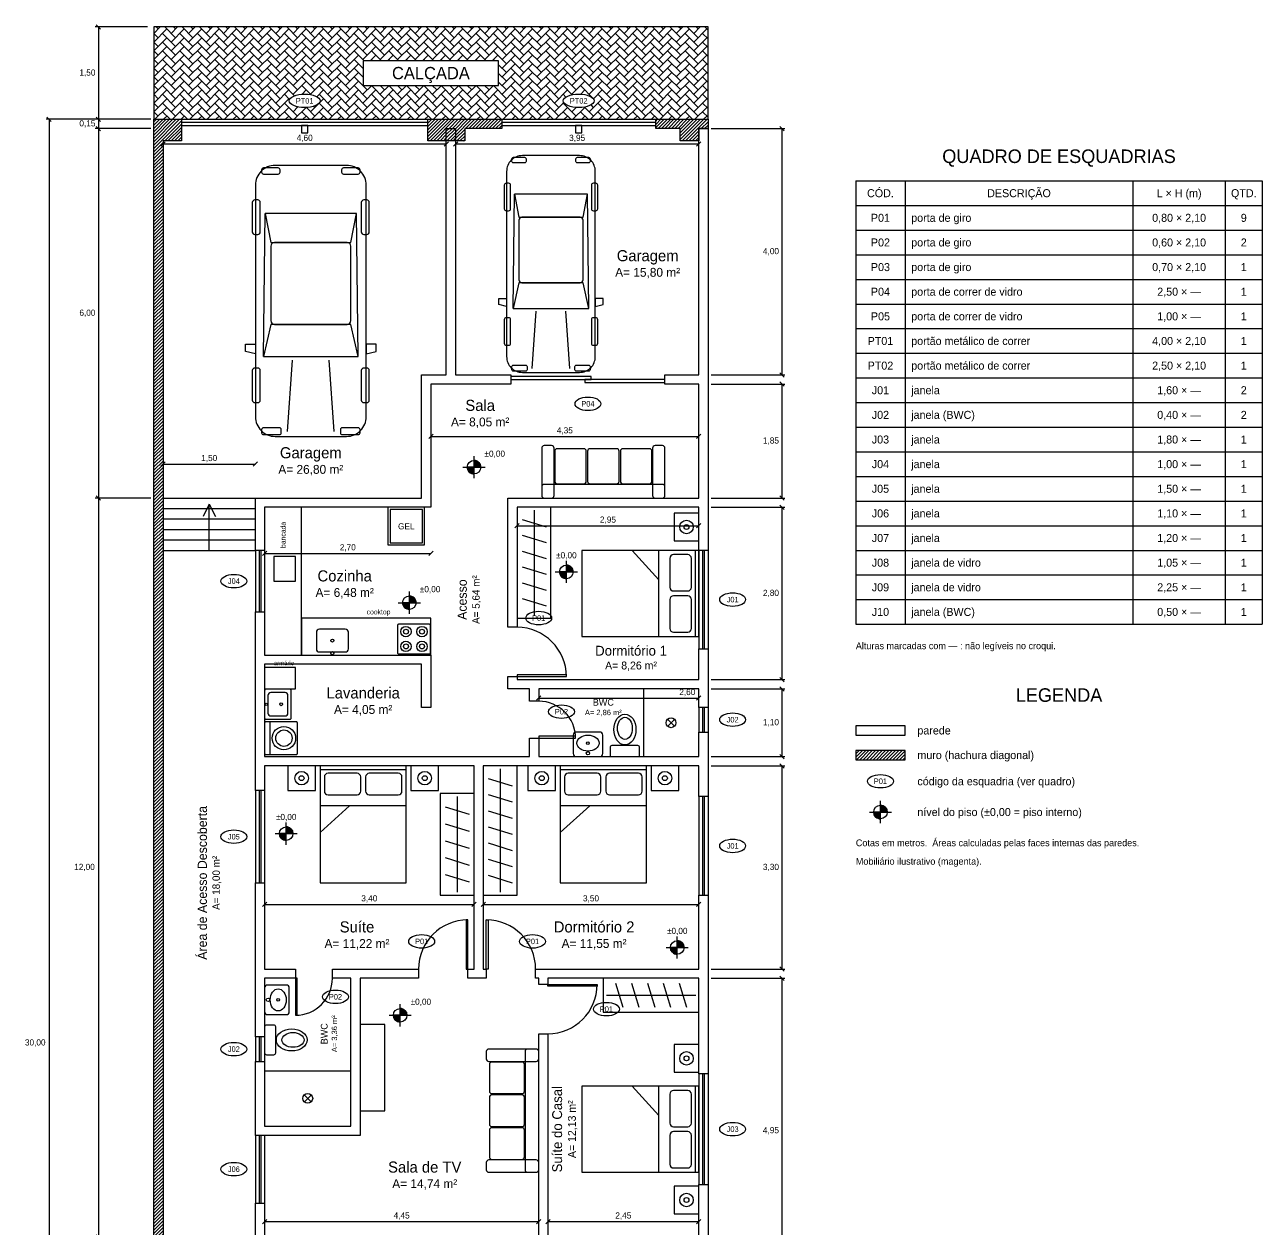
# Model space of a CAD drawing. Header units: millimetres. Extents: x -2095 to 18000, y -4612 to 31535.
# Drawn here: x -2095 to 18000, y 11975 to 31535 of the extents above; entities that cross this region are included whole.
import ezdxf
from ezdxf.enums import TextEntityAlignment as Align

# ---------------------------------------------------------------- set-up
doc = ezdxf.new("R2010")
doc.units = ezdxf.units.MM
for name, color, linetype in [('CALCADA', 8, 'Continuous'), ('COTAS', 150, 'Continuous'), ('ESQUADRIAS-ETIQ', 7, 'Continuous'), ('HACHURAS', 8, 'Continuous'), ('JANELAS', 4, 'Continuous'), ('LOUCAS', 7, 'Continuous'), ('MOBILIARIO', 6, 'Continuous'), ('MUROS', 7, 'Continuous'), ('NIVEIS', 7, 'Continuous'), ('NOTAS', 7, 'Continuous'), ('PAREDES', 7, 'Continuous'), ('PORTAO', 2, 'Continuous'), ('PORTAS', 7, 'Continuous'), ('QUADROS', 7, 'Continuous'), ('TEXTOS', 7, 'Continuous')]:
    doc.layers.add(name, color=color, linetype=linetype)
doc.dimstyles.get("Standard").update_dxf_attribs({"dimscale": 50, "dimtxt": 2, "dimasz": 0.18, "dimexe": 1, "dimexo": 1, "dimgap": 0.6, "dimtad": 1, "dimtih": 1, "dimtoh": 1, "dimlfac": 0.001, "dimzin": 0, "dimtxsty": 'Standard', "dimtsz": 1, "dimcen": 0.09, "dimadec": 0, "dimazin": 0, "dimtfac": 1, "dimtdec": 4, "dimtofl": 0, "dimtmove": 0, "dimatfit": 3, "dimfxl": 1, "dimtolj": 1, "dimtzin": 0, "dimarcsym": 0})

# ---------------------------------------------------------------- blocks, each defined once
blk = doc.blocks.new('LAVATORIO')
blk.add_lwpolyline([(-190, 0), (190, 0, 0.414214), (240, 50), (240, 350, 0.414214), (190, 400), (-190, 400, 0.414214), (-240, 350), (-240, 50, 0.414214)], format="xyb", close=True)
for centre, radius in [((0, 220), 22), ((0, 55), 28)]:
    blk.add_circle(centre, radius)
blk.add_ellipse((0, 220), major_axis=(180, 0), ratio=0.722222)
blk = doc.blocks.new('VASO')
blk.add_lwpolyline([(-210, 0), (210, 0, 0.414214), (240, 30), (240, 150, 0.414214), (210, 180), (-210, 180, 0.414214), (-240, 150), (-240, 30, 0.414214)], format="xyb", close=True)
for centre, major_axis, ratio in [((0, 440), (0, 250), 0.72), ((0, 460), (0, 180), 0.666667)]:
    blk.add_ellipse(centre, major_axis=major_axis, ratio=ratio)
blk = doc.blocks.new('RALO')
for p, q in [((-55, -55), (55, 55)), ((-55, 55), (55, -55))]:
    blk.add_line(p, q)
blk.add_circle((0, 0), 80)
blk = doc.blocks.new('CARRO')
for p, q in [((-770, -900), (-740, 1420)), ((770, -900), (740, 1420)), ((-380, -2120), (-300, -960)), ((380, -2120), (300, -960))]:
    blk.add_line(p, q)
for points in [[(-580, -2200), (580, -2200, 0.414214), (900, -1880), (900, 1880, 0.414214), (580, 2200), (-580, 2200, 0.414214), (-900, 1880), (-900, -1880, 0.414214)], [(-770, 2060), (-530, 2060, 0.414214), (-500, 2090), (-500, 2130, 0.414214), (-530, 2160), (-770, 2160, 0.414214), (-800, 2130), (-800, 2090, 0.414214)], [(530, 2060), (770, 2060, 0.414214), (800, 2090), (800, 2130, 0.414214), (770, 2160), (530, 2160, 0.414214), (500, 2130), (500, 2090, 0.414214)], [(-910, 1080), (-860, 1080, 0.414214), (-820, 1120), (-820, 1600, 0.414214), (-860, 1640), (-910, 1640, 0.414214), (-950, 1600), (-950, 1120, 0.414214)], [(860, 1080), (910, 1080, 0.414214), (950, 1120), (950, 1600, 0.414214), (910, 1640), (860, 1640, 0.414214), (820, 1600), (820, 1120, 0.414214)], [(-590, -380), (590, -380, 0.414214), (650, -320), (650, 890, 0.414214), (590, 950), (-590, 950, 0.414214), (-650, 890), (-650, -320, 0.414214)], [(-910, -1650), (-860, -1650, 0.414214), (-820, -1610), (-820, -1130, 0.414214), (-860, -1090), (-910, -1090, 0.414214), (-950, -1130), (-950, -1610, 0.414214)], [(860, -1650), (910, -1650, 0.414214), (950, -1610), (950, -1130, 0.414214), (910, -1090), (860, -1090, 0.414214), (820, -1130), (820, -1610, 0.414214)], [(-770, -2170), (-510, -2170, 0.414214), (-480, -2140), (-480, -2090, 0.414214), (-510, -2060), (-770, -2060, 0.414214), (-800, -2090), (-800, -2140, 0.414214)], [(510, -2170), (770, -2170, 0.414214), (800, -2140), (800, -2090, 0.414214), (770, -2060), (510, -2060, 0.414214), (480, -2090), (480, -2140, 0.414214)]]:
    blk.add_lwpolyline(points, format="xyb", close=True)
for points in [[(-650, 950), (650, 950), (740, 1420), (-740, 1420)], [(-770, -900), (770, -900), (650, -380), (-650, -380)], [(-900, -860), (-1060, -820), (-1060, -700), (-900, -700)], [(900, -860), (1060, -820), (1060, -700), (900, -700)]]:
    blk.add_lwpolyline(points, close=True)
blk = doc.blocks.new('SOFA')
for points in [[(-960, 0), (-840, 0, 0.414214), (-800, 40), (-800, 810, 0.414214), (-840, 850), (-960, 850, 0.414214), (-1000, 810), (-1000, 40, 0.414214)], [(840, 0), (960, 0, 0.414214), (1000, 40), (1000, 810, 0.414214), (960, 850), (840, 850, 0.414214), (800, 810), (800, 40, 0.414214)], [(-750, 230), (-317, 230, 0.414214), (-277, 270), (-277, 760, 0.414214), (-317, 800), (-750, 800, 0.414214), (-790, 760), (-790, 270, 0.414214)], [(-217, 230), (217, 230, 0.414214), (257, 270), (257, 760, 0.414214), (217, 800), (-217, 800, 0.414214), (-257, 760), (-257, 270, 0.414214)], [(317, 230), (750, 230, 0.414214), (790, 270), (790, 760, 0.414214), (750, 800), (317, 800, 0.414214), (277, 760), (277, 270, 0.414214)], [(-960, 0), (960, 0, 0.414214), (1000, 40), (1000, 180, 0.414214), (960, 220), (-960, 220, 0.414214), (-1000, 180), (-1000, 40, 0.414214)]]:
    blk.add_lwpolyline(points, format="xyb", close=True)
blk = doc.blocks.new('PIA')
blk.add_lwpolyline([(-210, 50), (210, 50, 0.414214), (260, 100), (260, 370, 0.414214), (210, 420), (-210, 420, 0.414214), (-260, 370), (-260, 100, 0.414214)], format="xyb", close=True)
for centre in [(0, 235), (0, 30)]:
    blk.add_circle(centre, 25)
blk = doc.blocks.new('COOKTOP')
blk.add_lwpolyline([(-250, 20), (250, 20, 0.414214), (270, 40), (270, 480, 0.414214), (250, 500), (-250, 500, 0.414214), (-270, 480), (-270, 40, 0.414214)], format="xyb", close=True)
for centre, radius in [((-130, 380), 85), ((-130, 380), 40), ((130, 380), 85), ((130, 380), 40), ((-130, 140), 85), ((130, 140), 85), ((-130, 140), 40), ((130, 140), 40)]:
    blk.add_circle(centre, radius)
blk = doc.blocks.new('GELADEIRA')
for points in [[(-330, 0), (330, 0), (330, 680), (-330, 680)], [(-290, 40), (290, 40), (290, 640), (-290, 640)]]:
    blk.add_lwpolyline(points, close=True)
blk = doc.blocks.new('TANQUE')
for points in [[(-250, 0), (250, 0, 0.414214), (270, 20), (270, 460, 0.414214), (250, 480), (-250, 480, 0.414214), (-270, 460), (-270, 20, 0.414214)], [(-160, 60), (160, 60, 0.414214), (210, 110), (210, 370, 0.414214), (160, 420), (-160, 420, 0.414214), (-210, 370), (-210, 110, 0.414214)]]:
    blk.add_lwpolyline(points, format="xyb", close=True)
for centre, radius in [((0, 300), 25), ((0, 30), 22)]:
    blk.add_circle(centre, radius)
blk = doc.blocks.new('MAQ_LAVAR')
blk.add_line((-280, 90), (280, 90))
blk.add_lwpolyline([(-260, 0), (260, 0, 0.414214), (280, 20), (280, 540, 0.414214), (260, 560), (-260, 560, 0.414214), (-280, 540), (-280, 20, 0.414214)], format="xyb", close=True)
for radius in [200, 140]:
    blk.add_circle((0, 330), radius)
blk = doc.blocks.new('CAMA_CASAL')
for p, q in [((220, 650), (700, 1080)), ((-700, 650), (700, 650))]:
    blk.add_line(p, q)
for points in [[(-700, 0), (700, 0), (700, 1900), (-700, 1900)], [(-700, 0), (700, 0), (700, 60), (-700, 60)]]:
    blk.add_lwpolyline(points, close=True)
for points in [[(-570, 120), (-100, 120, 0.414214), (-40, 180), (-40, 410, 0.414214), (-100, 470), (-570, 470, 0.414214), (-630, 410), (-630, 180, 0.414214)], [(100, 120), (570, 120, 0.414214), (630, 180), (630, 410, 0.414214), (570, 470), (100, 470, 0.414214), (40, 410), (40, 180, 0.414214)]]:
    blk.add_lwpolyline(points, format="xyb", close=True)
blk = doc.blocks.new('CRIADO')
blk.add_lwpolyline([(-225, 0), (225, 0), (225, 400), (-225, 400)], close=True)
for radius in [110, 40]:
    blk.add_circle((0, 200), radius)
blk = doc.blocks.new('NIVEL')
h = blk.add_hatch(color=256)
h.paths.add_polyline_path([(103, 38), (102, 41), (101, 44), (100, 46), (99, 49), (97, 51), (96, 54), (95, 56), (93, 58), (92, 61), (90, 63), (89, 65), (87, 68), (85, 70), (83, 72), (81, 74), (79, 76), (78, 78), (76, 80), (74, 82), (71, 84), (69, 85), (67, 87), (65, 89), (62, 91), (60, 92), (58, 94), (55, 95), (53, 96), (51, 98), (48, 99), (46, 100), (43, 101), (40, 102), (38, 103), (35, 104), (32, 105), (30, 106), (27, 107), (24, 107), (22, 108), (19, 108), (16, 109), (13, 109), (10, 109), (8, 110), (5, 110), (2, 110), (0, 110), (0, 0), (110, 0), (110, 6), (110, 7), (109, 11), (109, 13), (109, 17), (108, 19), (108, 22), (107, 25), (106, 28), (106, 30), (105, 33), (104, 36)])
h.paths.add_polyline_path([(0, -110), (0, 0), (-110, 0), (-110, -1), (-110, -4), (-110, -7), (-110, -10), (-109, -13), (-109, -15), (-108, -18), (-108, -21), (-107, -24), (-107, -26), (-106, -29), (-105, -32), (-104, -34), (-104, -37), (-103, -40), (-102, -42), (-100, -45), (-99, -47), (-98, -50), (-97, -52), (-95, -55), (-94, -57), (-92, -60), (-91, -62), (-89, -64), (-88, -66), (-86, -69), (-84, -71), (-82, -73), (-80, -75), (-78, -77), (-77, -79), (-74, -81), (-72, -83), (-70, -85), (-68, -86), (-66, -88), (-64, -90), (-61, -91), (-59, -93), (-57, -94), (-54, -96), (-52, -97), (-49, -98), (-47, -100), (-44, -101), (-42, -102), (-39, -103), (-36, -104), (-34, -105), (-31, -106), (-28, -106), (-26, -107), (-23, -108), (-20, -108), (-17, -109), (-15, -109), (-12, -109), (-9, -110), (-6, -110), (-3, -110), (-1, -110)])
for p, q in [((-180, 0), (180, 0)), ((0, -180), (0, 180))]:
    blk.add_line(p, q)
for points in [[(0, 0), (-110, 0, 0.414214), (0, -110)], [(0, 0), (110, 0, 0.414214), (0, 110)]]:
    blk.add_lwpolyline(points, format="xyb", close=True)
blk.add_circle((0, 0), 110)
blk = doc.blocks.new('*D1')
at = {"layer": 'COTAS', "color": 0}
for p, q in [((-50, 30000), (-950, 30000)), ((-865, 29965), (-935, 30035)), ((-900, 30000), (-900, 29850)), ((-50, 29850), (-950, 29850)), ((-865, 29815), (-935, 29885))]:
    blk.add_line(p, q, dxfattribs=at)
at = {"layer": 'COTAS', "color": 0, "insert": (-1078, 29925), "char_height": 100, "attachment_point": 5}
blk.add_mtext('0,15', dxfattribs=at)
blk = doc.blocks.new('*D2')
at = {"layer": 'COTAS', "color": 0}
for p, q in [((-50, 29850), (-950, 29850)), ((-865, 29815), (-935, 29885)), ((-900, 29850), (-900, 23850)), ((-50, 23850), (-950, 23850)), ((-865, 23815), (-935, 23885))]:
    blk.add_line(p, q, dxfattribs=at)
at = {"layer": 'COTAS', "color": 0, "insert": (-1078, 26850), "char_height": 100, "attachment_point": 5}
blk.add_mtext('6,00', dxfattribs=at)
blk = doc.blocks.new('*D3')
at = {"layer": 'COTAS', "color": 0}
for p, q in [((-50, 23850), (-950, 23850)), ((-865, 23815), (-935, 23885)), ((-900, 23850), (-900, 11850)), ((-865, 11815), (-935, 11885)), ((-50, 11850), (-950, 11850))]:
    blk.add_line(p, q, dxfattribs=at)
at = {"layer": 'COTAS', "color": 0, "insert": (-1125, 17850), "char_height": 100, "attachment_point": 5}
blk.add_mtext('12,00', dxfattribs=at)
blk = doc.blocks.new('*D9')
at = {"layer": 'COTAS', "color": 0}
for p, q in [((-50, 30000), (-1750, 30000)), ((-1665, 29965), (-1735, 30035)), ((-1700, 30000), (-1700, 0)), ((-50, 0), (-1750, 0)), ((-1665, -35), (-1735, 35))]:
    blk.add_line(p, q, dxfattribs=at)
at = {"layer": 'COTAS', "color": 0, "insert": (-1925, 15000), "char_height": 100, "attachment_point": 5}
blk.add_mtext('30,00', dxfattribs=at)
blk = doc.blocks.new('*D10')
at = {"layer": 'COTAS', "color": 0}
for p, q in [((9050, 29850), (10250, 29850)), ((10235, 29815), (10165, 29885)), ((10200, 29850), (10200, 25850)), ((9050, 25850), (10250, 25850)), ((10235, 25815), (10165, 25885))]:
    blk.add_line(p, q, dxfattribs=at)
at = {"layer": 'COTAS', "color": 0, "insert": (10022, 27850), "char_height": 100, "attachment_point": 5}
blk.add_mtext('4,00', dxfattribs=at)
blk = doc.blocks.new('*D11')
at = {"layer": 'COTAS', "color": 0}
for p, q in [((10235, 25665), (10165, 25735)), ((9050, 25700), (10250, 25700)), ((10200, 25700), (10200, 23850)), ((9050, 23850), (10250, 23850)), ((10235, 23815), (10165, 23885))]:
    blk.add_line(p, q, dxfattribs=at)
at = {"layer": 'COTAS', "color": 0, "insert": (10022, 24775), "char_height": 100, "attachment_point": 5}
blk.add_mtext('1,85', dxfattribs=at)
blk = doc.blocks.new('*D12')
at = {"layer": 'COTAS', "color": 0}
for p, q in [((10235, 23665), (10165, 23735)), ((9050, 23700), (10250, 23700)), ((10200, 23700), (10200, 20900)), ((9050, 20900), (10250, 20900)), ((10235, 20865), (10165, 20935))]:
    blk.add_line(p, q, dxfattribs=at)
at = {"layer": 'COTAS', "color": 0, "insert": (10022, 22300), "char_height": 100, "attachment_point": 5}
blk.add_mtext('2,80', dxfattribs=at)
blk = doc.blocks.new('*D13')
at = {"layer": 'COTAS', "color": 0}
for p, q in [((9050, 20750), (10250, 20750)), ((10235, 20715), (10165, 20785)), ((10200, 20750), (10200, 19650)), ((9050, 19650), (10250, 19650)), ((10235, 19615), (10165, 19685))]:
    blk.add_line(p, q, dxfattribs=at)
at = {"layer": 'COTAS', "color": 0, "insert": (10022, 20200), "char_height": 100, "attachment_point": 5}
blk.add_mtext('1,10', dxfattribs=at)
blk = doc.blocks.new('*D14')
at = {"layer": 'COTAS', "color": 0}
for p, q in [((9050, 19500), (10250, 19500)), ((10235, 19465), (10165, 19535)), ((10200, 19500), (10200, 16200)), ((9050, 16200), (10250, 16200)), ((10235, 16165), (10165, 16235))]:
    blk.add_line(p, q, dxfattribs=at)
at = {"layer": 'COTAS', "color": 0, "insert": (10022, 17850), "char_height": 100, "attachment_point": 5}
blk.add_mtext('3,30', dxfattribs=at)
blk = doc.blocks.new('*D15')
at = {"layer": 'COTAS', "color": 0}
for p, q in [((10235, 16015), (10165, 16085)), ((9050, 16050), (10250, 16050)), ((10200, 16050), (10200, 11100)), ((9050, 11100), (10250, 11100)), ((10235, 11065), (10165, 11135))]:
    blk.add_line(p, q, dxfattribs=at)
at = {"layer": 'COTAS', "color": 0, "insert": (10022, 13575), "char_height": 100, "attachment_point": 5}
blk.add_mtext('4,95', dxfattribs=at)
blk = doc.blocks.new('*D25')
at = {"layer": 'COTAS', "color": 0}
for p, q in [((115, 29565), (185, 29635)), ((150, 29600), (4750, 29600)), ((4715, 29565), (4785, 29635))]:
    blk.add_line(p, q, dxfattribs=at)
at = {"layer": 'COTAS', "color": 0, "insert": (2450, 29690), "char_height": 100, "attachment_point": 5}
blk.add_mtext('4,60', dxfattribs=at)
blk = doc.blocks.new('*D26')
at = {"layer": 'COTAS', "color": 0}
for p, q in [((4865, 29565), (4935, 29635)), ((4900, 29600), (8850, 29600)), ((8815, 29565), (8885, 29635))]:
    blk.add_line(p, q, dxfattribs=at)
at = {"layer": 'COTAS', "color": 0, "insert": (6875, 29690), "char_height": 100, "attachment_point": 5}
blk.add_mtext('3,95', dxfattribs=at)
blk = doc.blocks.new('*D27')
at = {"layer": 'COTAS', "color": 0}
for p, q in [((4465, 24815), (4535, 24885)), ((4500, 24850), (8850, 24850)), ((8815, 24815), (8885, 24885))]:
    blk.add_line(p, q, dxfattribs=at)
at = {"layer": 'COTAS', "color": 0, "insert": (6675, 24940), "char_height": 100, "attachment_point": 5}
blk.add_mtext('4,35', dxfattribs=at)
blk = doc.blocks.new('*D28')
at = {"layer": 'COTAS', "color": 0}
for p, q in [((115, 24365), (185, 24435)), ((150, 24400), (1650, 24400)), ((1615, 24365), (1685, 24435))]:
    blk.add_line(p, q, dxfattribs=at)
at = {"layer": 'COTAS', "color": 0, "insert": (900, 24490), "char_height": 100, "attachment_point": 5}
blk.add_mtext('1,50', dxfattribs=at)
blk = doc.blocks.new('*D29')
at = {"layer": 'COTAS', "color": 0}
for p, q in [((1765, 22915), (1835, 22985)), ((1800, 22950), (4500, 22950)), ((4465, 22915), (4535, 22985))]:
    blk.add_line(p, q, dxfattribs=at)
at = {"layer": 'COTAS', "color": 0, "insert": (3150, 23040), "char_height": 100, "attachment_point": 5}
blk.add_mtext('2,70', dxfattribs=at)
blk = doc.blocks.new('*D30')
at = {"layer": 'COTAS', "color": 0}
for p, q in [((5865, 23365), (5935, 23435)), ((5900, 23400), (8850, 23400)), ((8815, 23365), (8885, 23435))]:
    blk.add_line(p, q, dxfattribs=at)
at = {"layer": 'COTAS', "color": 0, "insert": (7375, 23490), "char_height": 100, "attachment_point": 5}
blk.add_mtext('2,95', dxfattribs=at)
blk = doc.blocks.new('*D31')
at = {"layer": 'COTAS', "color": 0}
for p, q in [((6215, 20565), (6285, 20635)), ((6250, 20600), (8850, 20600)), ((8815, 20565), (8885, 20635))]:
    blk.add_line(p, q, dxfattribs=at)
at = {"layer": 'COTAS', "color": 0, "insert": (8663, 20690), "char_height": 100, "attachment_point": 5}
blk.add_mtext('2,60', dxfattribs=at)
blk = doc.blocks.new('*D32')
at = {"layer": 'COTAS', "color": 0}
for p, q in [((1765, 17215), (1835, 17285)), ((5165, 17215), (5235, 17285)), ((1800, 17250), (5200, 17250))]:
    blk.add_line(p, q, dxfattribs=at)
at = {"layer": 'COTAS', "color": 0, "insert": (3500, 17340), "char_height": 100, "attachment_point": 5}
blk.add_mtext('3,40', dxfattribs=at)
blk = doc.blocks.new('*D33')
at = {"layer": 'COTAS', "color": 0}
for p, q in [((5315, 17215), (5385, 17285)), ((8815, 17215), (8885, 17285)), ((5350, 17250), (8850, 17250))]:
    blk.add_line(p, q, dxfattribs=at)
at = {"layer": 'COTAS', "color": 0, "insert": (7100, 17340), "char_height": 100, "attachment_point": 5}
blk.add_mtext('3,50', dxfattribs=at)
blk = doc.blocks.new('*D34')
at = {"layer": 'COTAS', "color": 0}
for p, q in [((1765, 12065), (1835, 12135)), ((1800, 12100), (6250, 12100)), ((6215, 12065), (6285, 12135))]:
    blk.add_line(p, q, dxfattribs=at)
at = {"layer": 'COTAS', "color": 0, "insert": (4025, 12190), "char_height": 100, "attachment_point": 5}
blk.add_mtext('4,45', dxfattribs=at)
blk = doc.blocks.new('*D35')
at = {"layer": 'COTAS', "color": 0}
for p, q in [((6365, 12065), (6435, 12135)), ((6400, 12100), (8850, 12100)), ((8815, 12065), (8885, 12135))]:
    blk.add_line(p, q, dxfattribs=at)
at = {"layer": 'COTAS', "color": 0, "insert": (7625, 12190), "char_height": 100, "attachment_point": 5}
blk.add_mtext('2,45', dxfattribs=at)
blk = doc.blocks.new('*D39')
at = {"layer": 'COTAS', "color": 0}
for p, q in [((-100, 31500), (-950, 31500)), ((-865, 31465), (-935, 31535)), ((-900, 31500), (-900, 30000)), ((-100, 30000), (-950, 30000)), ((-865, 29965), (-935, 30035))]:
    blk.add_line(p, q, dxfattribs=at)
at = {"layer": 'COTAS', "color": 0, "insert": (-1078, 30750), "char_height": 100, "attachment_point": 5}
blk.add_mtext('1,50', dxfattribs=at)

msp = doc.modelspace()

# ---------------------------------------------------------------- hatches: boundary and pattern name
at = {"layer": 'CALCADA'}
h = msp.add_hatch(dxfattribs=at)
h.set_pattern_fill('ESPINHA', color=256, scale=100, angle=45, style=0)
h.set_pattern_definition([(45, (0, 0), (1e-14, 141.42136), [300, -100]), (135, (70.71, -70.71), (1e-14, 141.42136), [300, -100])])
h.paths.add_polyline_path([(9000, 30000), (9000, 31500), (0, 31500), (0, 30000), (450, 30000), (4450, 30000), (5650, 30000), (8150, 30000)])
h.paths.add_polyline_path([(2700, 30300), (2699.022, 30309.722), (2696.094, 30319.368), (2691.241, 30328.862), (2684.5, 30338.13), (2675.923, 30347.1), (2665.579, 30355.701), (2653.547, 30363.866), (2639.922, 30371.532), (2624.81, 30378.637), (2608.331, 30385.128), (2590.612, 30390.951), (2571.793, 30396.064), (2552.021, 30400.424), (2531.45, 30403.998), (2510.242, 30406.759), (2488.562, 30408.684), (2466.581, 30409.758), (2444.469, 30409.973), (2422.402, 30409.328), (2400.55, 30407.827), (2379.085, 30405.482), (2358.175, 30402.311), (2337.983, 30398.34), (2318.669, 30393.599), (2300.382, 30388.126), (2283.266, 30381.963), (2267.455, 30375.158), (2253.073, 30367.765), (2240.232, 30359.842), (2229.033, 30351.451), (2219.563, 30342.657), (2211.896, 30333.529), (2206.093, 30324.138), (2202.199, 30314.559), (2200.245, 30304.866), (2200.245, 30295.134), (2202.199, 30285.441), (2206.093, 30275.862), (2211.896, 30266.471), (2219.563, 30257.343), (2229.033, 30248.549), (2240.232, 30240.158), (2253.073, 30232.235), (2267.455, 30224.842), (2283.266, 30218.037), (2300.382, 30211.874), (2318.669, 30206.401), (2337.983, 30201.66), (2358.175, 30197.689), (2379.085, 30194.518), (2400.55, 30192.173), (2422.402, 30190.672), (2444.469, 30190.027), (2466.581, 30190.242), (2488.562, 30191.316), (2510.242, 30193.241), (2531.45, 30196.002), (2552.021, 30199.576), (2571.793, 30203.936), (2590.612, 30209.049), (2608.331, 30214.872), (2624.81, 30221.363), (2639.922, 30228.468), (2653.547, 30236.134), (2665.579, 30244.299), (2675.923, 30252.9), (2684.5, 30261.87), (2691.241, 30271.138), (2696.094, 30280.632), (2699.022, 30290.278)], flags=0)
h.paths.add_polyline_path([(7150, 30300), (7149.022, 30309.722), (7146.094, 30319.368), (7141.241, 30328.862), (7134.5, 30338.13), (7125.923, 30347.1), (7115.579, 30355.701), (7103.547, 30363.866), (7089.922, 30371.532), (7074.81, 30378.637), (7058.331, 30385.128), (7040.612, 30390.951), (7021.793, 30396.064), (7002.021, 30400.424), (6981.45, 30403.998), (6960.242, 30406.759), (6938.562, 30408.684), (6916.581, 30409.758), (6894.469, 30409.973), (6872.402, 30409.328), (6850.55, 30407.827), (6829.085, 30405.482), (6808.175, 30402.311), (6787.983, 30398.34), (6768.669, 30393.599), (6750.382, 30388.126), (6733.266, 30381.963), (6717.455, 30375.158), (6703.073, 30367.765), (6690.232, 30359.842), (6679.033, 30351.451), (6669.563, 30342.657), (6661.896, 30333.529), (6656.093, 30324.138), (6652.199, 30314.559), (6650.245, 30304.866), (6650.245, 30295.134), (6652.199, 30285.441), (6656.093, 30275.862), (6661.896, 30266.471), (6669.563, 30257.343), (6679.033, 30248.549), (6690.232, 30240.158), (6703.073, 30232.235), (6717.455, 30224.842), (6733.266, 30218.037), (6750.382, 30211.874), (6768.669, 30206.401), (6787.983, 30201.66), (6808.175, 30197.689), (6829.085, 30194.518), (6850.55, 30192.173), (6872.402, 30190.672), (6894.469, 30190.027), (6916.581, 30190.242), (6938.562, 30191.316), (6960.242, 30193.241), (6981.45, 30196.002), (7002.021, 30199.576), (7021.793, 30203.936), (7040.612, 30209.049), (7058.331, 30214.872), (7074.81, 30221.363), (7089.922, 30228.468), (7103.547, 30236.134), (7115.579, 30244.299), (7125.923, 30252.9), (7134.5, 30261.87), (7141.241, 30271.138), (7146.094, 30280.632), (7149.022, 30290.278)], flags=0)
h.paths.add_polyline_path([(3400, 30550), (5600, 30550), (5600, 30950), (3400, 30950)], flags=0)
at = {"layer": 'HACHURAS'}
h = msp.add_hatch(dxfattribs=at)
h.set_pattern_fill('ANSI31', color=256, scale=12, style=0)
h.paths.add_polyline_path([(9000, 0), (9000, 150), (8850, 150), (6400, 150), (6250, 150), (150, 150), (150, 8250), (150, 8400), (150, 11700), (150, 11850), (150, 29650), (450, 29650), (450, 30000), (0, 30000), (0, 0)])
h = msp.add_hatch(dxfattribs=at)
h.set_pattern_fill('ANSI31', color=256, scale=12, style=0)
h.paths.add_polyline_path([(150, 11850), (150, 29650), (450, 29650), (450, 30000), (0, 30000), (0, 0), (9000, 0), (9000, 150), (8850, 150), (6400, 150), (6250, 150), (150, 150), (150, 8250), (150, 8400), (150, 11700)])
h = msp.add_hatch(dxfattribs=at)
h.set_pattern_fill('ANSI31', color=256, scale=12, style=0)
h.paths.add_polyline_path([(450, 29650), (450, 30000), (0, 30000), (0, 0), (9000, 0), (9000, 150), (8850, 150), (6400, 150), (6250, 150), (150, 150), (150, 8250), (150, 8400), (150, 11700), (150, 11850), (150, 29650)])
h = msp.add_hatch(dxfattribs=at)
h.set_pattern_fill('ANSI31', color=256, scale=12, style=0)
h.paths.add_polyline_path([(450, 29650), (450, 30000), (0, 30000), (0, 0), (9000, 0), (9000, 150), (8850, 150), (6400, 150), (6250, 150), (150, 150), (150, 8250), (150, 8400), (150, 11700), (150, 11850), (150, 29650)])
h = msp.add_hatch(dxfattribs=at)
h.set_pattern_fill('ANSI31', color=256, scale=12, style=0)
h.paths.add_polyline_path([(5650, 29850), (5650, 30000), (4450, 30000), (4450, 29650), (4750, 29650), (4750, 29850), (4900, 29850), (4900, 29650), (5050, 29650), (5050, 29850)])
h = msp.add_hatch(dxfattribs=at)
h.set_pattern_fill('ANSI31', color=256, scale=12, style=0)
h.paths.add_polyline_path([(5650, 29850), (5650, 30000), (4450, 30000), (4450, 29650), (4750, 29650), (4750, 29850), (4900, 29850), (4900, 29650), (5050, 29650), (5050, 29850)])
h = msp.add_hatch(dxfattribs=at)
h.set_pattern_fill('ANSI31', color=256, scale=12, style=0)
h.paths.add_polyline_path([(9000, 29850), (9000, 30000), (8150, 30000), (8150, 29850), (8550, 29850), (8550, 29650), (8850, 29650), (8850, 29850)])
h = msp.add_hatch(dxfattribs=at)
h.set_pattern_fill('ANSI31', color=256, scale=12, style=0)
h.paths.add_polyline_path([(8850, 29650), (8850, 29850), (9000, 29850), (9000, 30000), (8150, 30000), (8150, 29850), (8550, 29850), (8550, 29650)])
h = msp.add_hatch(dxfattribs=at)
h.set_pattern_fill('ANSI31', color=256, scale=12, style=0)
h.paths.add_polyline_path([(9000, 29850), (9000, 30000), (8150, 30000), (8150, 29850), (8550, 29850), (8550, 29650), (8850, 29650), (8850, 29850)])
h = msp.add_hatch(dxfattribs=at)
h.set_pattern_fill('ANSI31', color=256, scale=12, style=0)
h.paths.add_polyline_path([(4900, 29650), (4900, 29850), (4750, 29850), (4750, 29650)])
at = {"layer": 'QUADROS'}
h = msp.add_hatch(dxfattribs=at)
h.set_pattern_fill('ANSI31', color=256, scale=12, style=0)
h.paths.add_polyline_path([(12200, 19600), (12200, 19750), (11400, 19750), (11400, 19600)])

# ---------------------------------------------------------------- linework, layer by layer
at = {"layer": 'CALCADA'}
msp.add_lwpolyline([(0, 30000), (9000, 30000), (9000, 31500), (0, 31500)], close=True, dxfattribs=at)
at = {"layer": 'ESQUADRIAS-ETIQ'}
for centre, major_axis, ratio in [((2450, 30300), (250, 0), 0.44), ((6900, 30300), (250, 0), 0.44), ((7050, 25380), (210, 0), 0.523809524), ((1300, 22500), (210, 0), 0.523809524), ((9400, 22200), (210, 0), 0.523809524), ((6250, 21900), (210, 0), 0.523809524), ((6620, 20380), (210, 0), 0.523809524), ((9400, 20250), (210, 0), 0.523809524), ((1300, 18350), (210, 0), 0.523809524), ((9400, 18200), (210, 0), 0.523809524), ((4350, 16650), (210, 0), 0.523809524), ((6150, 16650), (210, 0), 0.523809524), ((2950, 15750), (210, 0), 0.523809524), ((7350, 15550), (210, 0), 0.523809524), ((1300, 14900), (210, 0), 0.523809524), ((9400, 13600), (210, 0), 0.523809524), ((1300, 12950), (210, 0), 0.523809524)]:
    msp.add_ellipse(centre, major_axis=major_axis, ratio=ratio, dxfattribs=at)
at = {"layer": 'JANELAS'}
for p, q in [((1650, 23000), (1650, 22000)), ((1713, 23000), (1713, 22000)), ((1737, 23000), (1737, 22000)), ((1800, 23000), (1800, 22000)), ((8850, 23000), (8850, 21400)), ((8913, 23000), (8913, 21400)), ((8937, 23000), (8937, 21400)), ((9000, 23000), (9000, 21400)), ((8850, 20450), (8850, 20050)), ((8913, 20450), (8913, 20050)), ((8937, 20450), (8937, 20050)), ((9000, 20450), (9000, 20050)), ((1650, 19100), (1650, 17600)), ((1713, 19100), (1713, 17600)), ((1737, 19100), (1737, 17600)), ((1800, 19100), (1800, 17600)), ((8850, 19000), (8850, 17400)), ((8913, 19000), (8913, 17400)), ((8937, 19000), (8937, 17400)), ((9000, 19000), (9000, 17400)), ((1650, 15100), (1650, 14700)), ((1713, 15100), (1713, 14700)), ((1737, 15100), (1737, 14700)), ((1800, 15100), (1800, 14700)), ((8850, 14500), (8850, 12700)), ((8913, 14500), (8913, 12700)), ((8937, 14500), (8937, 12700)), ((9000, 14500), (9000, 12700)), ((1650, 13500), (1650, 12400)), ((1713, 13500), (1713, 12400)), ((1737, 13500), (1737, 12400)), ((1800, 13500), (1800, 12400))]:
    msp.add_line(p, q, dxfattribs=at)
at = {"layer": 'LOUCAS'}
for p, q in [((7950, 20750), (7950, 19650)), ((1800, 14550), (3200, 14550))]:
    msp.add_line(p, q, dxfattribs=at)
at = {"layer": 'MOBILIARIO'}
for p, q in [((150, 23850), (1650, 23850)), ((900, 23750), (800, 23550)), ((900, 23000), (900, 23750)), ((900, 23750), (1000, 23550)), ((150, 23680), (1650, 23680)), ((6175, 23650), (6175, 21950)), ((150, 23510), (1650, 23510)), ((150, 23340), (1650, 23340)), ((5980, 23502.9), (6370, 23382.9)), ((150, 23170), (1650, 23170)), ((5980, 23245.7), (6370, 23125.7)), ((150, 23000), (1650, 23000)), ((5980, 22988.6), (6370, 22868.6)), ((5980, 22731.4), (6370, 22611.4)), ((5980, 22474.3), (6370, 22354.3)), ((5980, 22217.1), (6370, 22097.1)), ((5430, 19297.5), (5820, 19177.5)), ((5625, 19450), (5625, 17450)), ((4925, 19000), (4925, 17450)), ((5430, 19035), (5820, 18915)), ((4730, 18835), (5120, 18715)), ((5430, 18772.5), (5820, 18652.5)), ((4730, 18560), (5120, 18440)), ((5430, 18510), (5820, 18390)), ((4730, 18285), (5120, 18165)), ((5430, 18247.5), (5820, 18127.5)), ((4730, 18010), (5120, 17890)), ((5430, 17985), (5820, 17865)), ((4730, 17735), (5120, 17615)), ((5430, 17722.5), (5820, 17602.5)), ((7498.3, 15970), (7618.3, 15580)), ((7756.7, 15970), (7876.7, 15580)), ((8015, 15970), (8135, 15580)), ((8273.3, 15970), (8393.3, 15580)), ((8531.7, 15970), (8651.7, 15580)), ((7350, 15775), (8800, 15775))]:
    msp.add_line(p, q, dxfattribs=at)
for points in [[(1800, 21300), (2400, 21300), (2400, 23700), (1800, 23700)], [(5900, 21900), (6450, 21900), (6450, 23700), (5900, 23700)], [(1950, 22500), (2300, 22500), (2300, 22900), (1950, 22900)], [(2400, 21300), (4500, 21300), (4500, 21900), (2400, 21900)], [(1800, 20750), (2300, 20750), (2300, 21100), (1800, 21100)], [(5350, 17400), (5900, 17400), (5900, 19500), (5350, 19500)], [(4650, 17400), (5200, 17400), (5200, 19050), (4650, 19050)], [(7300, 15500), (8850, 15500), (8850, 16050), (7300, 16050)], [(3350, 13900), (3750, 13900), (3750, 15300), (3350, 15300)]]:
    msp.add_lwpolyline(points, close=True, dxfattribs=at)
at = {"layer": 'MUROS'}
for points in [[(0, 30000), (450, 30000), (450, 29650), (150, 29650), (150, 150), (9000, 150), (9000, 0), (0, 0)], [(4450, 30000), (5650, 30000), (5650, 29850), (5050, 29850), (5050, 29650), (4450, 29650)], [(8150, 30000), (9000, 30000), (9000, 29850), (8850, 29850), (8850, 29650), (8550, 29650), (8550, 29850), (8150, 29850)]]:
    msp.add_lwpolyline(points, close=True, dxfattribs=at)
at = {"layer": 'PAREDES'}
for points in [[(1650, 23850), (4350, 23850), (4350, 25850), (4750, 25850), (4750, 29850), (4900, 29850), (4900, 25850), (5800, 25850), (5800, 25700), (4500, 25700), (4500, 23700), (1800, 23700), (1800, 23000), (1650, 23000)], [(5750, 23850), (8850, 23850), (8850, 25700), (8300, 25700), (8300, 25850), (8850, 25850), (8850, 29850), (9000, 29850), (9000, 23000), (8850, 23000), (8850, 23700), (5900, 23700), (5900, 21750), (5750, 21750)], [(1650, 22000), (1800, 22000), (1800, 21300), (4500, 21300), (4500, 20450), (4350, 20450), (4350, 21150), (1800, 21150), (1800, 19650), (6100, 19650), (6100, 19950), (6250, 19950), (6250, 19650), (8850, 19650), (8850, 20050), (9000, 20050), (9000, 19000), (8850, 19000), (8850, 19500), (5350, 19500), (5350, 16200), (5400, 16200), (5400, 16050), (5100, 16050), (5100, 16200), (5200, 16200), (5200, 19500), (1800, 19500), (1800, 19100), (1650, 19100)], [(5750, 20950), (5900, 20950), (5900, 20900), (8850, 20900), (8850, 21400), (9000, 21400), (9000, 20450), (8850, 20450), (8850, 20750), (6250, 20750), (6250, 20550), (6100, 20550), (6100, 20750), (5750, 20750)], [(1650, 17600), (1800, 17600), (1800, 16200), (2300, 16200), (2300, 16050), (1800, 16050), (1800, 15100), (1650, 15100)], [(6200, 16200), (8850, 16200), (8850, 17400), (9000, 17400), (9000, 14500), (8850, 14500), (8850, 16050), (6400, 16050), (6400, 15950), (6250, 15950), (6250, 16050), (6200, 16050)], [(1650, 14700), (1800, 14700), (1800, 13650), (3200, 13650), (3200, 16050), (2900, 16050), (2900, 16200), (4300, 16200), (4300, 16050), (3350, 16050), (3350, 13500), (1650, 13500)], [(7150, 4300), (8850, 4300), (8850, 7800), (8350, 7800), (8350, 7950), (8850, 7950), (8850, 10950), (8550, 10950), (8550, 11100), (8850, 11100), (8850, 12700), (9000, 12700), (9000, 150), (8850, 150), (8850, 4150), (7150, 4150)], [(1100, 11850), (1650, 11850), (1650, 12400), (1800, 12400), (1800, 11850), (1900, 11850), (1900, 11700), (1100, 11700)]]:
    msp.add_lwpolyline(points, close=True, dxfattribs=at)
msp.add_lwpolyline([(6250, 11850), (6250, 15150), (6400, 15150), (6400, 11100)], dxfattribs=at)
at = {"layer": 'PORTAO'}
for points in [[(450, 29900), (4450, 29900), (4450, 29950), (450, 29950)], [(5650, 29900), (8150, 29900), (8150, 29950), (5650, 29950)], [(2400, 29780), (2500, 29780), (2500, 29900), (2400, 29900)], [(6850, 29780), (6950, 29780), (6950, 29900), (6850, 29900)]]:
    msp.add_lwpolyline(points, close=True, dxfattribs=at)
at = {"layer": 'PORTAS'}
for points in [[(5800, 25775), (7100, 25775), (7100, 25825), (5800, 25825)], [(7000, 25725), (8300, 25725), (8300, 25775), (7000, 25775)], [(5900, 20950), (6700, 20950), (6700, 20980), (5900, 20980)], [(6250, 19950), (6850, 19950), (6850, 19980), (6250, 19980)], [(5100, 16200), (5100, 17000), (5070, 17000), (5070, 16200)], [(5400, 16200), (5400, 17000), (5430, 17000), (5430, 16200)], [(2300, 16050), (2300, 15450), (2330, 15450), (2330, 16050)], [(6400, 15950), (7200, 15950), (7200, 15920), (6400, 15920)]]:
    msp.add_lwpolyline(points, close=True, dxfattribs=at)
for centre, radius, start, end in [((5900, 20950), 800, 0, 90), ((6250, 19950), 600, 0, 90), ((5100, 16200), 800, 90, 180), ((5400, 16200), 800, 0, 90), ((2300, 16050), 600, 270, 0), ((6400, 15950), 800, 270, 0)]:
    msp.add_arc(centre, radius, start, end, dxfattribs=at)
at = {"layer": 'QUADROS'}
for p, q in [((11400, 29000), (18000, 29000)), ((11400, 29000), (11400, 21800)), ((12200, 29000), (12200, 21800)), ((15900, 29000), (15900, 21800)), ((17400, 29000), (17400, 21800)), ((18000, 29000), (18000, 21800)), ((11400, 28600), (18000, 28600)), ((11400, 28200), (18000, 28200)), ((11400, 27800), (18000, 27800)), ((11400, 27400), (18000, 27400)), ((11400, 27000), (18000, 27000)), ((11400, 26600), (18000, 26600)), ((11400, 26200), (18000, 26200)), ((11400, 25800), (18000, 25800)), ((11400, 25400), (18000, 25400)), ((11400, 25000), (18000, 25000)), ((11400, 24600), (18000, 24600)), ((11400, 24200), (18000, 24200)), ((11400, 23800), (18000, 23800)), ((11400, 23400), (18000, 23400)), ((11400, 23000), (18000, 23000)), ((11400, 22600), (18000, 22600)), ((11400, 22200), (18000, 22200)), ((11400, 21800), (18000, 21800))]:
    msp.add_line(p, q, dxfattribs=at)
for points in [[(11400, 20000), (12200, 20000), (12200, 20150), (11400, 20150)], [(11400, 19600), (12200, 19600), (12200, 19750), (11400, 19750)]]:
    msp.add_lwpolyline(points, close=True, dxfattribs=at)
msp.add_ellipse((11800, 19250), major_axis=(210, 0), ratio=0.52, dxfattribs=at)
at = {"layer": 'TEXTOS'}
msp.add_lwpolyline([(3400, 30550), (5600, 30550), (5600, 30950), (3400, 30950)], close=True, dxfattribs=at)

# ---------------------------------------------------------------- block references
at = {"layer": 'LOUCAS'}
for name, p in [('VASO', (7650, 19650)), ('RALO', (8400, 20200)), ('LAVATORIO', (7050, 19650)), ('RALO', (2500, 14100))]:
    msp.add_blockref(name, p, dxfattribs=at)
at = {"layer": 'LOUCAS', "rotation": -90}
for name, p in [('LAVATORIO', (1800, 15700)), ('VASO', (1800, 15050))]:
    msp.add_blockref(name, p, dxfattribs=at)
at = {"layer": 'MOBILIARIO', "xscale": 0.8, "yscale": 0.8, "zscale": 0.8}
msp.add_blockref('CARRO', (6450, 27650), dxfattribs=at)
at = {"layer": 'MOBILIARIO'}
for name, p in [('CARRO', (2550, 27050)), ('SOFA', (7300, 23850)), ('PIA', (2900, 21300)), ('COOKTOP', (4225, 21300))]:
    msp.add_blockref(name, p, dxfattribs=at)
for name, p, xscale, yscale, zscale, rotation in [('GELADEIRA', (4100, 23700), 0.9, 0.9, 0.9, 180), ('TANQUE', (1800, 20500), 0.9, 0.9, 0.9, -90), ('MAQ_LAVAR', (1800, 19950), 0.95, 0.95, 0.95, -90)]:
    msp.add_blockref(name, p, dxfattribs=dict(at, xscale=xscale, yscale=yscale, zscale=zscale, rotation=rotation))
for name, p, rotation in [('CRIADO', (8850, 23380), 90), ('CAMA_CASAL', (8850, 22300), 90), ('CRIADO', (2400, 19500), 180), ('CAMA_CASAL', (3400, 19500), 180), ('CRIADO', (4400, 19500), 180), ('CRIADO', (6300, 19500), 180), ('CAMA_CASAL', (7300, 19500), 180), ('CRIADO', (8300, 19500), 180), ('SOFA', (6250, 13900), 90), ('CRIADO', (8850, 14750), 90), ('CAMA_CASAL', (8850, 13600), 90), ('CRIADO', (8850, 12450), 90)]:
    msp.add_blockref(name, p, dxfattribs=dict(at, rotation=rotation))
at = {"layer": 'NIVEIS'}
for p in [(5200, 24350), (6700, 22650), (4150, 22150), (2150, 18400), (8500, 16550), (4000, 15450)]:
    msp.add_blockref('NIVEL', p, dxfattribs=at)
at = {"layer": 'QUADROS'}
msp.add_blockref('NIVEL', (11800, 18750), dxfattribs=at)

# ---------------------------------------------------------------- texts
at = {"layer": 'ESQUADRIAS-ETIQ'}
for s, p in [('PT01', (2450, 30300)), ('PT02', (6900, 30300)), ('P04', (7050, 25380)), ('J04', (1300, 22500)), ('J01', (9400, 22200)), ('P01', (6250, 21900)), ('P02', (6620, 20380)), ('J02', (9400, 20250)), ('J05', (1300, 18350)), ('J01', (9400, 18200)), ('P01', (4350, 16650)), ('P01', (6150, 16650)), ('P02', (2950, 15750)), ('P01', (7350, 15550)), ('J02', (1300, 14900)), ('J03', (9400, 13600)), ('J06', (1300, 12950))]:
    msp.add_text(s, height=90, dxfattribs=at).set_placement(p, align=Align.MIDDLE_CENTER)
at = {"layer": 'MOBILIARIO'}
msp.add_text('GEL', height=100, dxfattribs=at).set_placement((4100, 23390), align=Align.MIDDLE_CENTER)
at = {"layer": 'NIVEIS'}
for p in [(5370, 24490), (4320, 22290), (4170, 15590)]:
    msp.add_text('±0,00', height=100, dxfattribs=at).set_placement(p, align=Align.BOTTOM_LEFT)
for p in [(6700, 22920), (2150, 18670), (8500, 16820)]:
    msp.add_text('±0,00', height=100, dxfattribs=at).set_placement(p, align=Align.MIDDLE_CENTER)
at = {"layer": 'NOTAS'}
msp.add_text('bancada', height=80, rotation=90, dxfattribs=at).set_placement((2100, 23250), align=Align.MIDDLE_CENTER)
msp.add_text('cooktop', height=80, dxfattribs=at).set_placement((3650, 22000), align=Align.MIDDLE_CENTER)
msp.add_text('armário', height=70, dxfattribs=at).set_placement((1950, 21170), align=Align.MIDDLE_LEFT)
at = {"layer": 'QUADROS'}
for s, height, p in [('QUADRO DE ESQUADRIAS', 220, (14700, 29400)), ('CÓD.', 130, (11800, 28800)), ('DESCRIÇÃO', 130, (14050, 28800)), ('L × H (m)', 130, (16650, 28800)), ('QTD.', 130, (17700, 28800)), ('P01', 130, (11800, 28400)), ('0,80 × 2,10', 130, (16650, 28400)), ('9', 130, (17700, 28400)), ('P02', 130, (11800, 28000)), ('0,60 × 2,10', 130, (16650, 28000)), ('2', 130, (17700, 28000)), ('P03', 130, (11800, 27600)), ('0,70 × 2,10', 130, (16650, 27600)), ('1', 130, (17700, 27600)), ('P04', 130, (11800, 27200)), ('2,50 × —', 130, (16650, 27200)), ('1', 130, (17700, 27200)), ('P05', 130, (11800, 26800)), ('1,00 × —', 130, (16650, 26800)), ('1', 130, (17700, 26800)), ('PT01', 130, (11800, 26400)), ('4,00 × 2,10', 130, (16650, 26400)), ('1', 130, (17700, 26400)), ('PT02', 130, (11800, 26000)), ('2,50 × 2,10', 130, (16650, 26000)), ('1', 130, (17700, 26000)), ('J01', 130, (11800, 25600)), ('1,60 × —', 130, (16650, 25600)), ('2', 130, (17700, 25600)), ('J02', 130, (11800, 25200)), ('0,40 × —', 130, (16650, 25200)), ('2', 130, (17700, 25200)), ('J03', 130, (11800, 24800)), ('1,80 × —', 130, (16650, 24800)), ('1', 130, (17700, 24800)), ('J04', 130, (11800, 24400)), ('1,00 × —', 130, (16650, 24400)), ('1', 130, (17700, 24400)), ('J05', 130, (11800, 24000)), ('1,50 × —', 130, (16650, 24000)), ('1', 130, (17700, 24000)), ('J06', 130, (11800, 23600)), ('1,10 × —', 130, (16650, 23600)), ('1', 130, (17700, 23600)), ('J07', 130, (11800, 23200)), ('1,20 × —', 130, (16650, 23200)), ('1', 130, (17700, 23200)), ('J08', 130, (11800, 22800)), ('1,05 × —', 130, (16650, 22800)), ('1', 130, (17700, 22800)), ('J09', 130, (11800, 22400)), ('2,25 × —', 130, (16650, 22400)), ('1', 130, (17700, 22400)), ('J10', 130, (11800, 22000)), ('0,50 × —', 130, (16650, 22000)), ('1', 130, (17700, 22000)), ('LEGENDA', 220, (14700, 20650)), ('P01', 90, (11800, 19250))]:
    msp.add_text(s, height=height, dxfattribs=at).set_placement(p, align=Align.MIDDLE_CENTER)
for s, height, p in [('porta de giro', 130, (12300, 28400)), ('porta de giro', 130, (12300, 28000)), ('porta de giro', 130, (12300, 27600)), ('porta de correr de vidro', 130, (12300, 27200)), ('porta de correr de vidro', 130, (12300, 26800)), ('portão metálico de correr', 130, (12300, 26400)), ('portão metálico de correr', 130, (12300, 26000)), ('janela', 130, (12300, 25600)), ('janela (BWC)', 130, (12300, 25200)), ('janela', 130, (12300, 24800)), ('janela', 130, (12300, 24400)), ('janela', 130, (12300, 24000)), ('janela', 130, (12300, 23600)), ('janela', 130, (12300, 23200)), ('janela de vidro', 130, (12300, 22800)), ('janela de vidro', 130, (12300, 22400)), ('janela (BWC)', 130, (12300, 22000)), ('Alturas marcadas com — : não legíveis no croqui.', 110, (11400, 21450)), ('parede', 130, (12400, 20075)), ('muro (hachura diagonal)', 130, (12400, 19675)), ('código da esquadria (ver quadro)', 130, (12400, 19250)), ('nível do piso (±0,00 = piso interno)', 130, (12400, 18750)), ('Cotas em metros.  Áreas calculadas pelas faces internas das paredes.', 110, (11400, 18250)), ('Mobiliário ilustrativo (magenta).', 110, (11400, 17950))]:
    msp.add_text(s, height=height, dxfattribs=at).set_placement(p, align=Align.MIDDLE_LEFT)
at = {"layer": 'TEXTOS'}
for s, height, p in [('CALÇADA', 200, (4500, 30750)), ('Garagem', 180, (8020, 27785)), ('A= 15,80 m²', 144, (8020, 27515)), ('Sala', 180, (5300, 25355)), ('A= 8,05 m²', 144, (5300, 25085)), ('Garagem', 180, (2550, 24585)), ('A= 26,80 m²', 144, (2550, 24315)), ('Cozinha', 180, (3100, 22585)), ('A= 6,48 m²', 144, (3100, 22315)), ('Dormitório 1', 160, (7750, 21370)), ('A= 8,26 m²', 128, (7750, 21130)), ('Lavanderia', 180, (3400, 20685)), ('BWC', 110, (7300, 20532.5)), ('A= 4,05 m²', 144, (3400, 20415)), ('A= 2,86 m²', 88, (7300, 20367.5)), ('Suíte', 180, (3300, 16885)), ('Dormitório 2', 180, (7150, 16885)), ('A= 11,22 m²', 144, (3300, 16615)), ('A= 11,55 m²', 144, (7150, 16615)), ('Sala de TV', 180, (4400, 12985)), ('A= 14,74 m²', 144, (4400, 12715))]:
    msp.add_text(s, height=height, dxfattribs=at).set_placement(p, align=Align.MIDDLE_CENTER)
for s, height, p in [('Acesso', 150, (5007.5, 22200)), ('A= 5,64 m²', 120, (5232.5, 22200)), ('Área de Acesso Descoberta', 150, (787.5, 17600)), ('A= 18,00 m²', 120, (1012.5, 17600)), ('BWC', 110, (2767.5, 15150)), ('A= 3,36 m²', 88, (2932.5, 15150)), ('Suíte do Casal', 160, (6550, 13600)), ('A= 12,13 m²', 128, (6790, 13600))]:
    msp.add_text(s, height=height, rotation=90, dxfattribs=at).set_placement(p, align=Align.MIDDLE_CENTER)

# ---------------------------------------------------------------- dimensions: what is measured, and where the dimension line sits
at = {"layer": 'COTAS'}
for base, p1, p2, picture, middle in [((-900, 30750), (-50, 31500), (-50, 30000), '*D39', (-1078.333, 30750)), ((-1700, 15000), (0, 30000), (0, 0), '*D9', (-1925, 15000)), ((-900, 29925), (0, 30000), (0, 29850), '*D1', (-1078.333, 29925)), ((-900, 26850), (0, 29850), (0, 23850), '*D2', (-1078.333, 26850)), ((10200, 27850), (9000, 29850), (9000, 25850), '*D10', (10021.667, 27850)), ((10200, 24775), (9000, 25700), (9000, 23850), '*D11', (10021.667, 24775)), ((-900, 17850), (0, 23850), (0, 11850), '*D3', (-1125, 17850)), ((10200, 22300), (9000, 23700), (9000, 20900), '*D12', (10021.667, 22300)), ((10200, 20200), (9000, 20750), (9000, 19650), '*D13', (10021.667, 20200)), ((10200, 17850), (9000, 19500), (9000, 16200), '*D14', (10021.667, 17850)), ((10200, 13575), (9000, 16050), (9000, 11100), '*D15', (10021.667, 13575))]:
    dim = msp.add_linear_dim(base=base, p1=p1, p2=p2, angle=90, dimstyle='Standard', dxfattribs=at)
    dim.commit()
    dim.dimension.update_dxf_attribs({"geometry": picture, "text_midpoint": middle})
for base, p1, p2, picture, middle in [((2450, 29600), (150, 29600), (4750, 29600), '*D25', (2450, 29690)), ((6875, 29600), (4900, 29600), (8850, 29600), '*D26', (6875, 29690)), ((6675, 24850), (4500, 24850), (8850, 24850), '*D27', (6675, 24940)), ((900, 24400), (150, 24400), (1650, 24400), '*D28', (900, 24490)), ((7375, 23400), (5900, 23400), (8850, 23400), '*D30', (7375, 23490)), ((3150, 22950), (1800, 22950), (4500, 22950), '*D29', (3150, 23040)), ((3500, 17250), (1800, 17250), (5200, 17250), '*D32', (3500, 17340)), ((7100, 17250), (5350, 17250), (8850, 17250), '*D33', (7100, 17340)), ((4025, 12100), (1800, 12100), (6250, 12100), '*D34', (4025, 12190)), ((7625, 12100), (6400, 12100), (8850, 12100), '*D35', (7625, 12190))]:
    dim = msp.add_linear_dim(base=base, p1=p1, p2=p2, dimstyle='Standard', dxfattribs=at)
    dim.commit()
    dim.dimension.update_dxf_attribs({"geometry": picture, "text_midpoint": middle})
dim = msp.add_linear_dim(base=(7550, 20600), p1=(6250, 20600), p2=(8850, 20600), dimstyle='Standard', override={"dimjust": 2}, dxfattribs=at)
dim.commit()
dim.dimension.update_dxf_attribs({"geometry": '*D31', "text_midpoint": (8662.667, 20690)})

doc.saveas('drawing.dxf')
